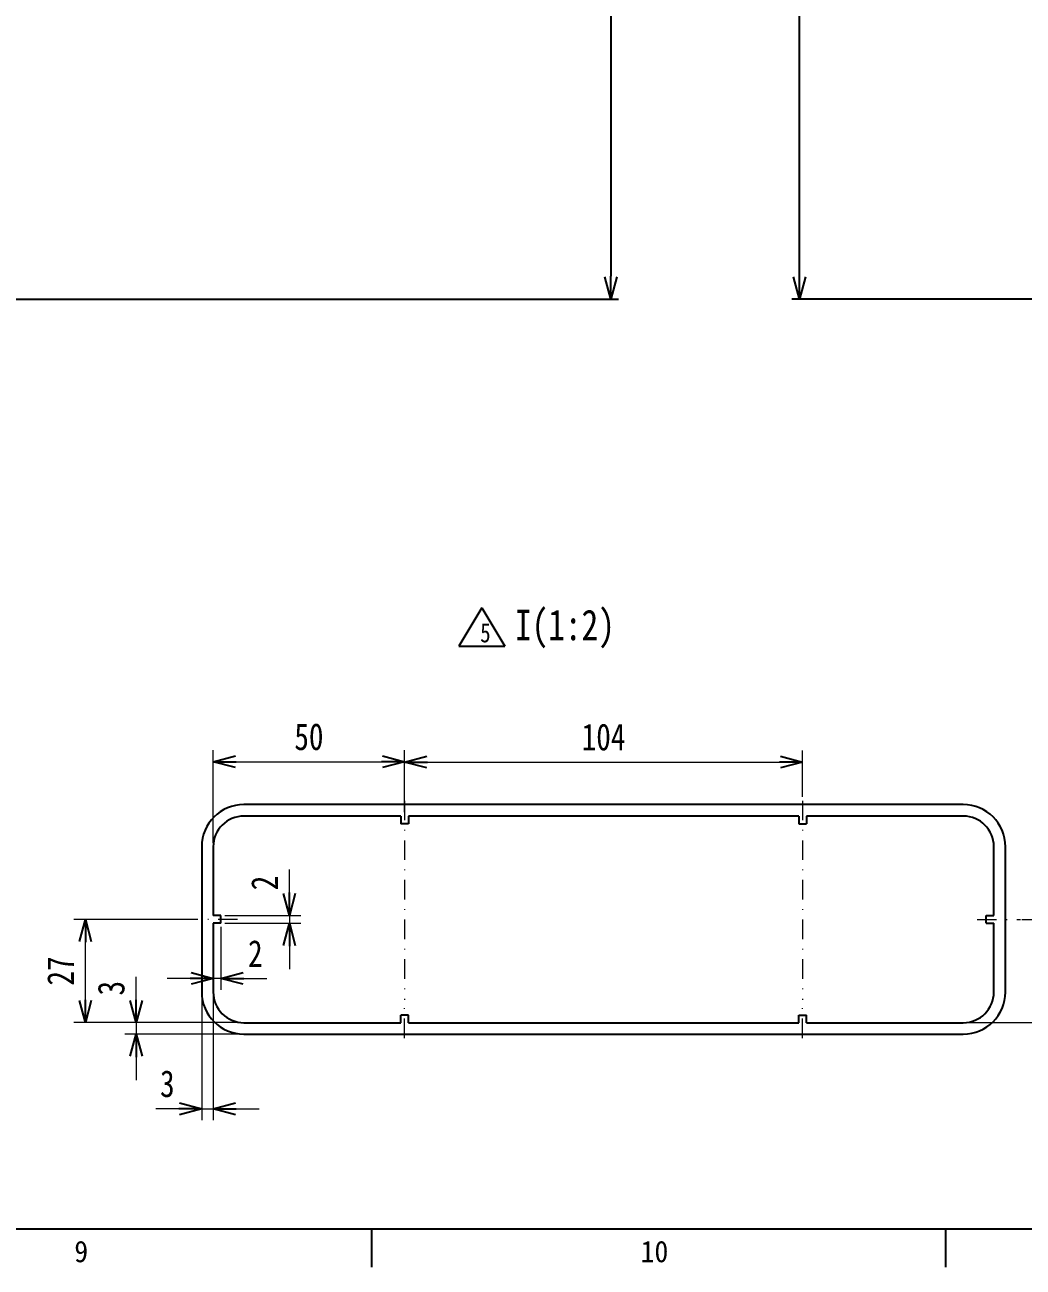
# Model space of a CAD drawing. Header units: millimetres. Extents: x -20 to 1169, y -20 to 821.
# Drawn here: x 604.2 to 734.6, y -5 to 157.3 of the extents above; entities that cross this region are included whole.
import ezdxf

# ---------------------------------------------------------------- set-up
doc = ezdxf.new("R2010")
doc.units = ezdxf.units.MM
doc.header["$LTSCALE"] = 0.2
doc.linetypes.add('DASHDOT', pattern=[25.4, 12.7, -6.35, 0, -6.35])
doc.layers.get('0').update_dxf_attribs({"color": 2})
for name, color, linetype in [('H7A03854_DXF_TEXT', 7, 'Continuous'), ('H7A03854A_DXF_CONTINUOUS_LINE', 7, 'Continuous'), ('H7A03856DIM', 7, 'Continuous'), ('HHLayerBG', 7, 'Continuous')]:
    doc.layers.add(name, color=color, linetype=linetype)
doc.layers.add('中心线', color=255, linetype='DASHDOT', lineweight=18)
doc.styles.add('FS2312', font='', dxfattribs={"width": 0.8, "height": 3.5})
doc.styles.add('HANKAKU', font='')
doc.styles.get("Standard").update_dxf_attribs({"font": '', "width": 0.8})
doc.styles.get('FS2312').set_extended_font_data('SimSun')
doc.styles.get('HANKAKU').set_extended_font_data('SimSun')
doc.styles.get('Standard').set_extended_font_data('SimSun')
doc.dimstyles.new('DIMSTYLE_1', dxfattribs={"dimtxt": 3.5, "dimasz": 3, "dimexe": 1, "dimexo": 0, "dimgap": 0.875, "dimtad": 1, "dimdec": 1, "dimlfac": 3, "dimdsep": 46, "dimtxsty": 'Standard', "dimblk": 'OPEN', "dimblk1": 'OPEN', "dimblk2": 'OPEN', "dimcen": 0.09, "dimadec": 0, "dimazin": 0, "dimtp": 0.1, "dimtm": 0.1, "dimtfac": 1, "dimtdec": 1, "dimtofl": 0, "dimtmove": 0, "dimatfit": 3, "dimldrblk": 'OPEN', "dimfxl": 1, "dimtolj": 1, "dimarcsym": 0})
doc.dimstyles.new('DIMSTYLE_23', dxfattribs={"dimtxt": 3.5, "dimasz": 3, "dimexe": 1, "dimexo": 0, "dimgap": 0.875, "dimtad": 1, "dimdec": 1, "dimlfac": 3, "dimdsep": 46, "dimtxsty": 'Standard', "dimblk": 'OPEN', "dimblk1": 'OPEN', "dimblk2": 'OPEN', "dimcen": 0.09, "dimadec": 0, "dimazin": 0, "dimtol": 1, "dimtp": 0.5, "dimtm": 0.5, "dimtfac": 1, "dimtdec": 1, "dimtofl": 0, "dimtmove": 0, "dimatfit": 3, "dimldrblk": 'OPEN', "dimfxl": 1, "dimtolj": 1, "dimarcsym": 0})
doc.dimstyles.new('STANDARD$0', dxfattribs={"dimtxt": 3.5, "dimasz": 3, "dimexe": 1.5, "dimexo": 0.5, "dimgap": 1.5, "dimtad": 1, "dimdec": 1, "dimdsep": 46, "dimtxsty": 'FS2312', "dimblk1": 'OPEN', "dimblk2": 'OPEN', "dimsah": 1, "dimcen": 0, "dimclrd": 4, "dimclre": 4, "dimclrt": 4, "dimadec": 0, "dimazin": 0, "dimtfac": 1, "dimtdec": 1, "dimtmove": 1, "dimatfit": 0, "dimldrblk": 'OPEN', "dimfxl": 1, "dimtolj": 1, "dimtzin": 0, "dimlwd": 18, "dimlwe": 18, "dimarcsym": 1})

# ---------------------------------------------------------------- blocks, each defined once
blk = doc.blocks.new('_OPEN')
at = {"color": 0}
for p, q in [((0, 0), (-1, 0)), ((-0.966, 0.259), (0, 0)), ((0, 0), (-0.966, -0.259))]:
    blk.add_line(p, q, dxfattribs=at)
blk = doc.blocks.new('*D120')
at = {"layer": 'Defpoints', "color": 0, "transparency": 16777216}
for p in [(705.42, 363.41), (755.67, 363.41), (752.17, 121.51)]:
    blk.add_point(p, dxfattribs=at)
at = {"layer": 'H7A03856DIM', "color": 0, "lineweight": -2, "transparency": 16777216}
for p, q in [((755.67, 363.41), (704.42, 363.41)), ((705.42, 124.51), (705.42, 360.41)), ((752.17, 121.51), (704.42, 121.51))]:
    blk.add_line(p, q, dxfattribs=at)
at = {"layer": 'H7A03856DIM', "color": 0, "lineweight": -2, "transparency": 16777216, "xscale": 3, "yscale": 3, "zscale": 3}
for p, rotation in [((705.42, 363.41), 90), ((705.42, 121.51), 270)]:
    blk.add_blockref('_OPEN', p, dxfattribs=dict(at, rotation=rotation))
at = {"layer": 'H7A03856DIM', "color": 0, "transparency": 16777216, "insert": (700.8, 242.46), "char_height": 3.5, "attachment_point": 2, "rotation": 90}
blk.add_mtext('\\A1;725.7%%p0.3', dxfattribs=at)
blk = doc.blocks.new('*D309')
at = {"layer": 'Defpoints', "color": 0, "transparency": 16777216}
for p in [(568.76, 695.85), (547.43, 121.51), (680.77, 121.51)]:
    blk.add_point(p, dxfattribs=at)
at = {"layer": 'H7A03856DIM', "color": 0, "lineweight": -2, "transparency": 16777216}
for p, q in [((568.76, 695.85), (681.77, 695.85)), ((680.77, 692.85), (680.77, 124.51)), ((547.43, 121.51), (681.77, 121.51))]:
    blk.add_line(p, q, dxfattribs=at)
at = {"layer": 'H7A03856DIM', "color": 0, "lineweight": -2, "transparency": 16777216, "xscale": 3, "yscale": 3, "zscale": 3}
for p, rotation in [((680.77, 695.85), 90), ((680.77, 121.51), 270)]:
    blk.add_blockref('_OPEN', p, dxfattribs=dict(at, rotation=rotation))
at = {"layer": 'H7A03856DIM', "color": 0, "transparency": 16777216, "insert": (676.15, 408.68), "char_height": 3.5, "attachment_point": 2, "rotation": 90}
blk.add_mtext('\\A1;1723±0.5', dxfattribs=at)
blk = doc.blocks.new('*D345')
at = {"color": 4, "linetype": 'ByBlock', "lineweight": 18, "transparency": 16777216}
for p, q in [((627.32, 30.45), (627.32, 14.2)), ((628.82, 30.45), (628.82, 14.2)), ((624.32, 15.7), (621.32, 15.7)), ((627.32, 15.7), (628.82, 15.7)), ((631.82, 15.7), (634.82, 15.7))]:
    blk.add_line(p, q, dxfattribs=at)
at = {"layer": 'Defpoints', "color": 0, "transparency": 16777216}
for p in [(627.32, 30.95), (628.82, 30.95), (628.82, 15.7)]:
    blk.add_point(p, dxfattribs=at)
at = {"color": 4, "lineweight": 18, "transparency": 16777216, "xscale": 3, "yscale": 3, "zscale": 3}
blk.add_blockref('_OPEN', (627.32, 15.7), dxfattribs=at)
at = {"color": 4, "lineweight": 18, "transparency": 16777216, "xscale": 3, "yscale": 3, "zscale": 3, "rotation": 180}
blk.add_blockref('_OPEN', (628.82, 15.7), dxfattribs=at)
at = {"color": 4, "transparency": 16777216, "insert": (622.82, 18.95), "char_height": 3.5, "attachment_point": 5, "style": 'FS2312'}
blk.add_mtext('\\A1;3', dxfattribs=at)
blk = doc.blocks.new('*D346')
at = {"color": 4, "linetype": 'ByBlock', "lineweight": 18, "transparency": 16777216}
for p, q in [((618.75, 29.95), (618.75, 32.95)), ((632.22, 26.95), (617.25, 26.95)), ((618.75, 26.95), (618.75, 25.45)), ((632.32, 25.45), (617.25, 25.45)), ((618.75, 22.45), (618.75, 19.45))]:
    blk.add_line(p, q, dxfattribs=at)
at = {"layer": 'Defpoints', "color": 0, "transparency": 16777216}
for p in [(632.72, 26.95), (618.75, 25.45), (632.82, 25.45)]:
    blk.add_point(p, dxfattribs=at)
at = {"color": 4, "lineweight": 18, "transparency": 16777216, "xscale": 3, "yscale": 3, "zscale": 3}
for p, rotation in [((618.75, 26.95), 270), ((618.75, 25.45), 90)]:
    blk.add_blockref('_OPEN', p, dxfattribs=dict(at, rotation=rotation))
at = {"color": 4, "transparency": 16777216, "insert": (615.5, 31.45), "char_height": 3.5, "attachment_point": 5, "rotation": 90, "style": 'FS2312'}
blk.add_mtext('\\A1;3', dxfattribs=at)
blk = doc.blocks.new('*D347')
at = {"color": 4, "linetype": 'ByBlock', "lineweight": 18, "transparency": 16777216}
for p, q in [((625.27, 40.45), (610.61, 40.45)), ((612.11, 29.95), (612.11, 37.45)), ((632.32, 26.95), (610.61, 26.95))]:
    blk.add_line(p, q, dxfattribs=at)
at = {"layer": 'Defpoints', "color": 0, "transparency": 16777216}
for p in [(612.11, 40.45), (625.77, 40.45), (632.82, 26.95)]:
    blk.add_point(p, dxfattribs=at)
at = {"color": 4, "lineweight": 18, "transparency": 16777216, "xscale": 3, "yscale": 3, "zscale": 3}
for p, rotation in [((612.11, 40.45), 90), ((612.11, 26.95), 270)]:
    blk.add_blockref('_OPEN', p, dxfattribs=dict(at, rotation=rotation))
at = {"color": 4, "transparency": 16777216, "insert": (608.86, 33.7), "char_height": 3.5, "attachment_point": 5, "rotation": 90, "style": 'FS2312'}
blk.add_mtext('\\A1;27', dxfattribs=at)
blk = doc.blocks.new('*D348')
at = {"color": 4, "linetype": 'ByBlock', "lineweight": 18, "transparency": 16777216}
for p, q in [((628.82, 50.45), (628.82, 62.55)), ((653.82, 54.45), (653.82, 62.55)), ((631.82, 61.05), (650.82, 61.05))]:
    blk.add_line(p, q, dxfattribs=at)
at = {"layer": 'Defpoints', "color": 0, "transparency": 16777216}
for p in [(653.82, 61.05), (653.82, 53.95), (628.82, 49.95)]:
    blk.add_point(p, dxfattribs=at)
at = {"color": 4, "lineweight": 18, "transparency": 16777216, "xscale": 3, "yscale": 3, "zscale": 3, "rotation": 180}
blk.add_blockref('_OPEN', (628.82, 61.05), dxfattribs=at)
at = {"color": 4, "lineweight": 18, "transparency": 16777216, "xscale": 3, "yscale": 3, "zscale": 3}
blk.add_blockref('_OPEN', (653.82, 61.05), dxfattribs=at)
at = {"color": 4, "transparency": 16777216, "insert": (641.32, 64.3), "char_height": 3.5, "attachment_point": 5, "style": 'FS2312'}
blk.add_mtext('\\A1;50', dxfattribs=at)
blk = doc.blocks.new('*D342')
at = {"color": 4, "linetype": 'ByBlock', "lineweight": 18, "transparency": 16777216}
for p, q in [((653.82, 56.45), (653.82, 62.51)), ((705.82, 56.45), (705.82, 62.51)), ((656.82, 61.01), (702.82, 61.01))]:
    blk.add_line(p, q, dxfattribs=at)
at = {"layer": 'Defpoints', "color": 0, "transparency": 16777216}
for p in [(705.82, 61.01), (653.82, 55.95), (705.82, 55.95)]:
    blk.add_point(p, dxfattribs=at)
at = {"color": 4, "lineweight": 18, "transparency": 16777216, "xscale": 3, "yscale": 3, "zscale": 3, "rotation": 180}
blk.add_blockref('_OPEN', (653.82, 61.01), dxfattribs=at)
at = {"color": 4, "lineweight": 18, "transparency": 16777216, "xscale": 3, "yscale": 3, "zscale": 3}
blk.add_blockref('_OPEN', (705.82, 61.01), dxfattribs=at)
at = {"color": 4, "transparency": 16777216, "insert": (679.82, 64.26), "char_height": 3.5, "attachment_point": 5, "style": 'FS2312'}
blk.add_mtext('\\A1;104', dxfattribs=at)
blk = doc.blocks.new('*D343')
at = {"color": 4, "linetype": 'ByBlock', "lineweight": 18, "transparency": 16777216}
for p, q in [((638.77, 43.95), (638.77, 46.95)), ((630.32, 40.95), (640.27, 40.95)), ((638.77, 40.95), (638.77, 39.95)), ((630.32, 39.95), (640.27, 39.95)), ((638.77, 36.95), (638.77, 33.95))]:
    blk.add_line(p, q, dxfattribs=at)
at = {"layer": 'Defpoints', "color": 0, "transparency": 16777216}
for p in [(629.82, 40.95), (629.82, 39.95), (638.77, 39.95)]:
    blk.add_point(p, dxfattribs=at)
at = {"color": 4, "lineweight": 18, "transparency": 16777216, "xscale": 3, "yscale": 3, "zscale": 3}
for p, rotation in [((638.77, 40.95), 270), ((638.77, 39.95), 90)]:
    blk.add_blockref('_OPEN', p, dxfattribs=dict(at, rotation=rotation))
at = {"color": 4, "transparency": 16777216, "insert": (635.52, 45.2), "char_height": 3.5, "attachment_point": 5, "rotation": 90, "style": 'FS2312'}
blk.add_mtext('\\A1;2', dxfattribs=at)
blk = doc.blocks.new('*D349')
at = {"color": 4, "linetype": 'ByBlock', "lineweight": 18, "transparency": 16777216}
for p, q in [((628.82, 39.28), (628.82, 31.24)), ((629.82, 39.45), (629.82, 31.24)), ((625.82, 32.74), (622.82, 32.74)), ((629.82, 32.74), (628.82, 32.74)), ((632.82, 32.74), (635.82, 32.74))]:
    blk.add_line(p, q, dxfattribs=at)
at = {"layer": 'Defpoints', "color": 0, "transparency": 16777216}
for p in [(628.82, 39.78), (629.82, 39.95), (628.82, 32.74)]:
    blk.add_point(p, dxfattribs=at)
at = {"color": 4, "lineweight": 18, "transparency": 16777216, "xscale": 3, "yscale": 3, "zscale": 3}
blk.add_blockref('_OPEN', (628.82, 32.74), dxfattribs=at)
at = {"color": 4, "lineweight": 18, "transparency": 16777216, "xscale": 3, "yscale": 3, "zscale": 3, "rotation": 180}
blk.add_blockref('_OPEN', (629.82, 32.74), dxfattribs=at)
at = {"color": 4, "transparency": 16777216, "insert": (634.32, 35.99), "char_height": 3.5, "attachment_point": 5, "style": 'FS2312'}
blk.add_mtext('\\A1;2', dxfattribs=at)
blk = doc.blocks.new('*D350')
at = {"color": 4, "linetype": 'ByBlock', "lineweight": 18, "transparency": 16777216}
for p, q in [((734.46, 40.45), (743.25, 40.45)), ((741.75, 37.45), (741.75, 29.95)), ((727.32, 26.95), (743.25, 26.95))]:
    blk.add_line(p, q, dxfattribs=at)
at = {"layer": 'Defpoints', "color": 0, "transparency": 16777216}
for p in [(733.96, 40.45), (726.82, 26.95), (741.75, 26.95)]:
    blk.add_point(p, dxfattribs=at)
at = {"color": 4, "lineweight": 18, "transparency": 16777216, "xscale": 3, "yscale": 3, "zscale": 3}
for p, rotation in [((741.75, 40.45), 90), ((741.75, 26.95), 270)]:
    blk.add_blockref('_OPEN', p, dxfattribs=dict(at, rotation=rotation))
at = {"color": 4, "transparency": 16777216, "insert": (738.5, 33.7), "char_height": 3.5, "attachment_point": 5, "rotation": 90, "style": 'FS2312'}
blk.add_mtext('\\A1;27', dxfattribs=at)

msp = doc.modelspace()

# ---------------------------------------------------------------- linework, layer by layer
at = {"color": 114}
msp.add_line((0, 0), (1149, 0), dxfattribs=at)
at = {"color": 2}
for p, q in [((649.5, 0), (649.5, -5)), ((724.5, 0), (724.5, -5))]:
    msp.add_line(p, q, dxfattribs=at)
at = {"layer": 'H7A03854A_DXF_CONTINUOUS_LINE', "color": 2}
for p, q in [((726.82225, 55.44685), (632.82225, 55.44685)), ((653.32225, 53.94685), (632.82225, 53.94685)), ((653.32225, 53.94685), (653.32225, 52.94685)), ((705.32225, 53.94685), (654.32226, 53.94685)), ((654.32226, 53.94685), (654.32226, 52.94685)), ((705.32225, 53.94685), (705.32225, 52.94685)), ((706.32226, 53.94685), (706.32226, 52.94685)), ((726.82225, 53.94685), (706.32226, 53.94685)), ((653.82225, 52.94685), (653.32225, 52.94685)), ((654.32226, 52.94685), (653.82225, 52.94685)), ((705.32225, 52.94685), (705.82226, 52.94685)), ((705.82226, 52.94685), (706.32226, 52.94685)), ((627.32225, 49.94685), (627.32225, 30.94685)), ((628.82226, 49.94685), (628.82226, 40.94685)), ((730.82225, 40.94685), (730.82225, 49.94685)), ((732.32225, 30.94685), (732.32225, 49.94685)), ((629.82226, 40.94685), (628.82226, 40.94685)), ((629.82226, 40.44685), (629.82226, 40.94685)), ((729.82226, 40.44685), (729.82226, 40.94685)), ((729.82226, 40.94685), (730.82225, 40.94685)), ((628.82226, 39.94685), (628.82226, 30.94685)), ((629.82226, 39.94685), (628.82226, 39.94685)), ((629.82226, 39.94685), (629.82226, 40.44685)), ((729.82226, 39.94685), (729.82226, 40.44685)), ((729.82226, 39.94685), (730.82225, 39.94685)), ((730.82225, 30.94685), (730.82225, 39.94685)), ((653.32225, 26.94685), (653.32225, 27.94685)), ((653.82225, 27.94685), (653.32225, 27.94685)), ((654.32226, 27.94685), (653.82225, 27.94685)), ((654.32226, 26.94685), (654.32226, 27.94685)), ((705.32225, 26.94685), (705.32225, 27.94685)), ((705.32225, 27.94685), (705.82226, 27.94685)), ((705.82226, 27.94685), (706.32226, 27.94685)), ((706.32226, 26.94685), (706.32226, 27.94685)), ((632.82225, 26.94685), (653.32225, 26.94685)), ((654.32226, 26.94685), (705.32225, 26.94685)), ((706.32226, 26.94685), (726.82225, 26.94685)), ((632.82225, 25.44685), (726.82225, 25.44685))]:
    msp.add_line(p, q, dxfattribs=at)
for centre, radius, start, end in [((632.82225, 49.94685), 5.5, 90, 180), ((726.82225, 49.94685), 5.5, 0, 90), ((632.82225, 49.94685), 4, 90, 180), ((726.82225, 49.94685), 4, 0, 90), ((632.82225, 30.94685), 5.5, 180, 270), ((632.82225, 30.94685), 4, 180, 270), ((726.82225, 30.94685), 5.5, 270, 0), ((726.82225, 30.94685), 4, 270, 0)]:
    msp.add_arc(centre, radius, start, end, dxfattribs=at)
at = {"layer": 'HHLayerBG', "color": 154, "linetype": 'Continuous', "ltscale": 0.1}
for p, q in [((663.90809, 81.14799), (660.90809, 76.14799)), ((663.90809, 81.14799), (666.90809, 76.14799)), ((660.90809, 76.14799), (666.90809, 76.14799))]:
    msp.add_line(p, q, dxfattribs=at)
at = {"layer": '中心线'}
for p, q in [((653.82225, 55.9527), (653.82225, 29.92172)), ((705.82226, 55.9527), (705.82226, 29.92172)), ((632.00917, 40.44685), (625.07908, 40.44685)), ((728.63234, 40.44685), (734.30096, 40.44685)), ((653.82225, 24.941), (653.82225, 29.92172)), ((705.82226, 24.941), (705.82226, 29.92172))]:
    msp.add_line(p, q, dxfattribs=at)

# ---------------------------------------------------------------- texts
at = {"color": 154, "char_height": 2.8, "attachment_point": 7, "style": 'HANKAKU'}
for s, insert in [('{\\W0.95;9}', (610.665, -4.4)), ('{\\W0.95;10}', (684.665, -4.4))]:
    msp.add_mtext(s, dxfattribs=dict(at, insert=insert))
at = {"layer": 'H7A03854_DXF_TEXT', "color": 4, "insert": (674.77223, 80.92447), "char_height": 4, "width": 28.8, "attachment_point": 2, "line_spacing_factor": 0.9}
msp.add_mtext('I(1:2)', dxfattribs=at)
at = {"layer": 'HHLayerBG', "color": 2, "insert": (663.70809, 79.14799), "char_height": 2.5, "width": 4.2, "attachment_point": 1, "style": 'FS2312'}
msp.add_mtext('\\fSimSun;5', dxfattribs=at)

# ---------------------------------------------------------------- dimensions: what is measured, and where the dimension line sits
for base, p1, p2, picture, middle in [((653.82225, 61.04656), (628.82226, 49.94685), (653.82225, 53.94685), '*D348', (641.32226, 64.29656)), ((705.82226, 61.01148), (653.82225, 55.9527), (705.82226, 55.9527), '*D342', (679.82225, 64.26148))]:
    dim = msp.add_linear_dim(base=base, p1=p1, p2=p2, dimstyle='STANDARD$0', override={"dimlfac": 2})
    dim.commit()
    dim.dimension.update_dxf_attribs({"geometry": picture, "text_midpoint": middle})
for base, p1, p2, picture, middle in [((638.77284, 39.94685), (629.82226, 40.94685), (629.82226, 39.94685), '*D343', (638.77284, 45.19685)), ((618.74656, 25.44685), (632.71753, 26.94823), (632.82225, 25.44685), '*D346', (618.74656, 31.44823))]:
    dim = msp.add_linear_dim(base=base, p1=p1, p2=p2, angle=90, dimstyle='STANDARD$0', override={"dimlfac": 2})
    dim.commit()
    dim.dimension.update_dxf_attribs({"geometry": picture, "text_midpoint": middle, "dimtype": 160})
for base, p1, p2, picture, middle in [((612.11443, 40.44685), (632.82225, 26.94685), (625.77304, 40.44685), '*D347', (608.86443, 33.69685)), ((741.75434, 26.94685), (733.96006, 40.44685), (726.82225, 26.94685), '*D350', (738.50434, 33.69685))]:
    dim = msp.add_linear_dim(base=base, p1=p1, p2=p2, angle=90, dimstyle='STANDARD$0', override={"dimlfac": 2})
    dim.commit()
    dim.dimension.update_dxf_attribs({"geometry": picture, "text_midpoint": middle})
for base, p1, p2, picture, middle in [((628.82226, 32.74081), (629.82226, 39.94685), (628.82226, 39.77718), '*D349', (634.32226, 32.74081)), ((628.82225, 15.69686), (627.32225, 30.94685), (628.82225, 30.94685), '*D345', (622.82225, 15.69686))]:
    dim = msp.add_linear_dim(base=base, p1=p1, p2=p2, dimstyle='STANDARD$0', override={"dimlfac": 2})
    dim.commit()
    dim.dimension.update_dxf_attribs({"geometry": picture, "text_midpoint": middle, "dimtype": 160})
at = {"layer": 'H7A03856DIM', "color": 4}
dim = msp.add_linear_dim(base=(680.77444, 121.51288), p1=(568.75958, 695.84622), p2=(547.42625, 121.51288), angle=270, dimstyle='DIMSTYLE_23', dxfattribs=at)
dim.commit()
dim.dimension.update_dxf_attribs({"geometry": '*D309', "text_midpoint": (680.77444, 408.67955), "dimtype": 160})
dim = msp.add_linear_dim(base=(705.42428, 363.41288), p1=(752.17311, 121.51288), p2=(755.67311, 363.41288), angle=90, text='<>%%p0.3', dimstyle='DIMSTYLE_1', dxfattribs=at)
dim.commit()
dim.dimension.update_dxf_attribs({"geometry": '*D120', "text_midpoint": (705.42428, 242.46288), "dimtype": 160})

doc.saveas('drawing.dxf')
